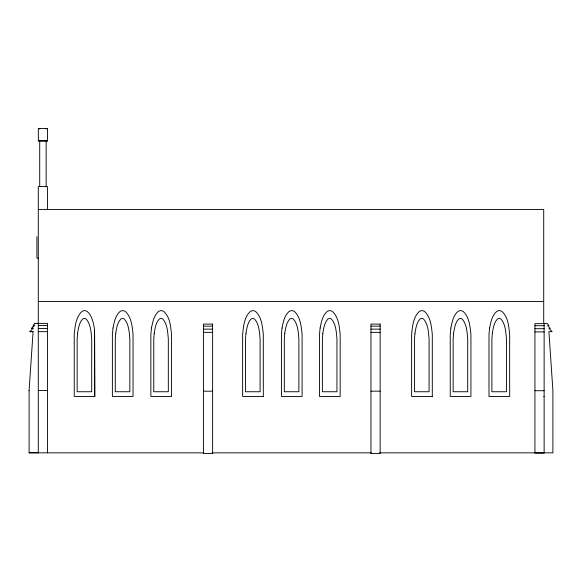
<?xml version="1.0" encoding="UTF-8"?>
<svg xmlns="http://www.w3.org/2000/svg" width="582" height="582" viewBox="0 0 582 582"><rect width="100%" height="100%" fill="white"/><g stroke="black" fill="none" stroke-linecap="round" stroke-linejoin="round"><path stroke-width="0.87" d="M29.1 390.478L33.087 331.58L29.871 331.58M34.942 323.308L33.087 325.462L34.382 325.374L31.624 328.364L33.087 328.364L29.871 331.667L33.087 331.667M34.382 325.462L31.624 328.444L33.087 328.444M38.339 140.611L47.528 140.611M38.288 209.549L543.712 209.549L543.712 323.643M38.288 258.168L36.913 258.168L36.913 236.656M38.288 301.44L543.712 301.44M34.942 323.396L47.477 323.396L47.477 452.84M543.712 323.396L547.058 323.396L548.913 325.462L547.618 325.462L550.376 328.444L548.913 328.444L552.129 331.667L548.913 331.667L552.9 390.478L552.9 452.84L379.646 452.84M38.288 325.462L47.477 325.462M534.931 325.709L544.126 325.709M203.424 326.167L212.612 326.167M370.96 326.153L380.155 326.153M38.288 328.444L47.477 328.444M534.931 328.699L544.126 328.699M203.424 329.15L212.612 329.15M370.96 329.136L380.155 329.136M38.288 331.667L47.477 331.667M534.931 331.915L544.126 331.915M203.424 332.366L212.612 332.366M370.96 332.351L380.155 332.351M38.288 390.478L47.477 390.478M534.931 390.726L544.126 390.726M203.424 391.184L212.612 391.184M370.96 391.162L380.155 391.162M263.435 396.444L242.629 396.444L242.629 334.417C243.48 326.407 244.156 317.045 250.507 311.297L252.966 310.512L255.433 311.297C261.776 317.045 262.46 326.407 263.304 334.417L263.304 396.444M432.455 396.444L411.619 396.444L411.619 334.417C412.463 326.407 413.147 317.045 419.491 311.297L421.957 310.512L424.416 311.297C430.767 317.045 431.444 326.407 432.295 334.417L432.295 396.444M543.712 396.444L544.126 396.444M29.1 452.752L38.288 452.752M203.671 452.84L29.1 452.84L29.1 390.391M212.117 452.84L371.316 452.84M94.575 330.983L94.917 396.444L74.241 396.444L74.241 334.417C75.093 326.407 75.769 317.045 82.12 311.297L84.579 310.512L87.045 311.297L89.366 313.611L91.425 317.321A43.817 43.817 0 0 1 94.575 330.983L94.575 396.444M47.477 209.549L47.477 186.575L38.288 186.575L38.288 452.84M46.145 128.455L46.145 129.059M46.145 141.528L46.145 186.575M39.714 128.455L39.714 129.059M39.714 141.528L39.714 186.575M77.595 333.282L77.144 338.746L77.144 391.744L91.701 391.744L91.701 338.746C91.039 332.016 90.843 324.327 86.158 318.987L84.426 318.318L82.688 318.987C79.072 322.792 78.454 328.335 77.595 333.282M115.731 333.282L115.28 338.746L115.28 391.744L129.837 391.744L129.837 338.746C129.175 332.016 128.978 324.327 124.293 318.987L122.562 318.318L120.823 318.987C117.208 322.792 116.589 328.335 115.731 333.282M154.215 333.282L153.757 338.746L153.757 391.744L168.322 391.744L168.322 338.746C167.652 332.016 167.463 324.327 162.778 318.987L161.039 318.318L159.308 318.987C155.692 322.792 155.074 328.335 154.215 333.282M245.982 333.282L245.531 338.746L245.531 391.744L260.089 391.744L260.089 338.746C259.419 332.016 259.23 324.327 254.545 318.987L252.806 318.318L251.075 318.987C247.459 322.792 246.841 328.335 245.982 333.282M284.773 333.282L284.314 338.746L284.314 391.744L298.879 391.744L298.879 338.746C298.21 332.016 298.02 324.327 293.328 318.987L291.597 318.318L289.865 318.987C286.249 322.792 285.631 328.335 284.773 333.282M322.843 333.282L322.384 338.746L322.384 391.744L336.949 391.744L336.949 338.746C336.28 332.016 336.09 324.327 331.398 318.987L329.667 318.318L327.935 318.987C324.32 322.792 323.701 328.335 322.843 333.282M414.973 333.282L414.522 338.746L414.522 391.744L429.079 391.744L429.079 338.746C428.41 332.016 428.221 324.327 423.536 318.987L421.797 318.318L420.066 318.987C416.45 322.792 415.832 328.335 414.973 333.282M453.596 333.282L453.145 338.746L453.145 391.744L467.702 391.744L467.702 338.746C467.04 332.016 466.844 324.327 462.159 318.987L460.427 318.318L458.689 318.987C455.073 322.792 454.455 328.335 453.596 333.282M492.343 333.282L491.892 338.746L491.892 391.744L506.449 391.744L506.449 338.746C505.787 332.016 505.591 324.327 500.906 318.987L499.174 318.318L497.435 318.987C493.82 322.792 493.201 328.335 492.343 333.282M113.024 328.022L112.377 334.417L112.377 396.444L133.052 396.444L133.052 334.417C132.209 326.407 131.525 317.045 125.181 311.297L122.715 310.512L120.256 311.297C115.382 315.393 114.188 322.093 113.024 328.022M151.502 328.022L150.862 334.417L150.862 396.444L171.537 396.444L171.537 334.417C170.686 326.407 170.009 317.045 163.658 311.297L161.199 310.512L158.733 311.297C153.859 315.393 152.673 322.093 151.502 328.022M282.059 328.022L281.419 334.417L281.419 396.444L302.094 396.444L302.094 334.417C301.243 326.407 300.567 317.045 294.216 311.297L291.757 310.512L289.29 311.297C284.416 315.393 283.23 322.093 282.059 328.022M320.129 328.022L319.489 334.417L319.489 396.444L340.164 396.444L340.164 334.417C339.313 326.407 338.637 317.045 332.286 311.297L329.827 310.512L327.36 311.297C322.486 315.393 321.3 322.093 320.129 328.022M450.89 328.022L450.242 334.417L450.242 396.444L470.918 396.444L470.918 334.417C470.074 326.407 469.39 317.045 463.046 311.297L460.58 310.512L458.121 311.297C453.247 315.393 452.054 322.093 450.89 328.022M489.637 328.022L488.989 334.417L488.989 396.444L509.665 396.444L509.665 334.417C508.821 326.407 508.137 317.045 501.793 311.297L499.327 310.512L496.868 311.297C491.994 315.393 490.801 322.093 489.637 328.022M47.528 128.455L38.339 128.455L38.339 141.208L47.528 141.208L47.528 128.455M544.126 323.643L534.931 323.643L534.931 453.087L544.126 453.087L544.126 323.643M212.612 324.101L203.424 324.101L203.424 453.545L212.612 453.545L212.612 324.101M380.155 324.079L370.96 324.079L370.96 453.524L380.155 453.524L380.155 324.079"/></g></svg>
